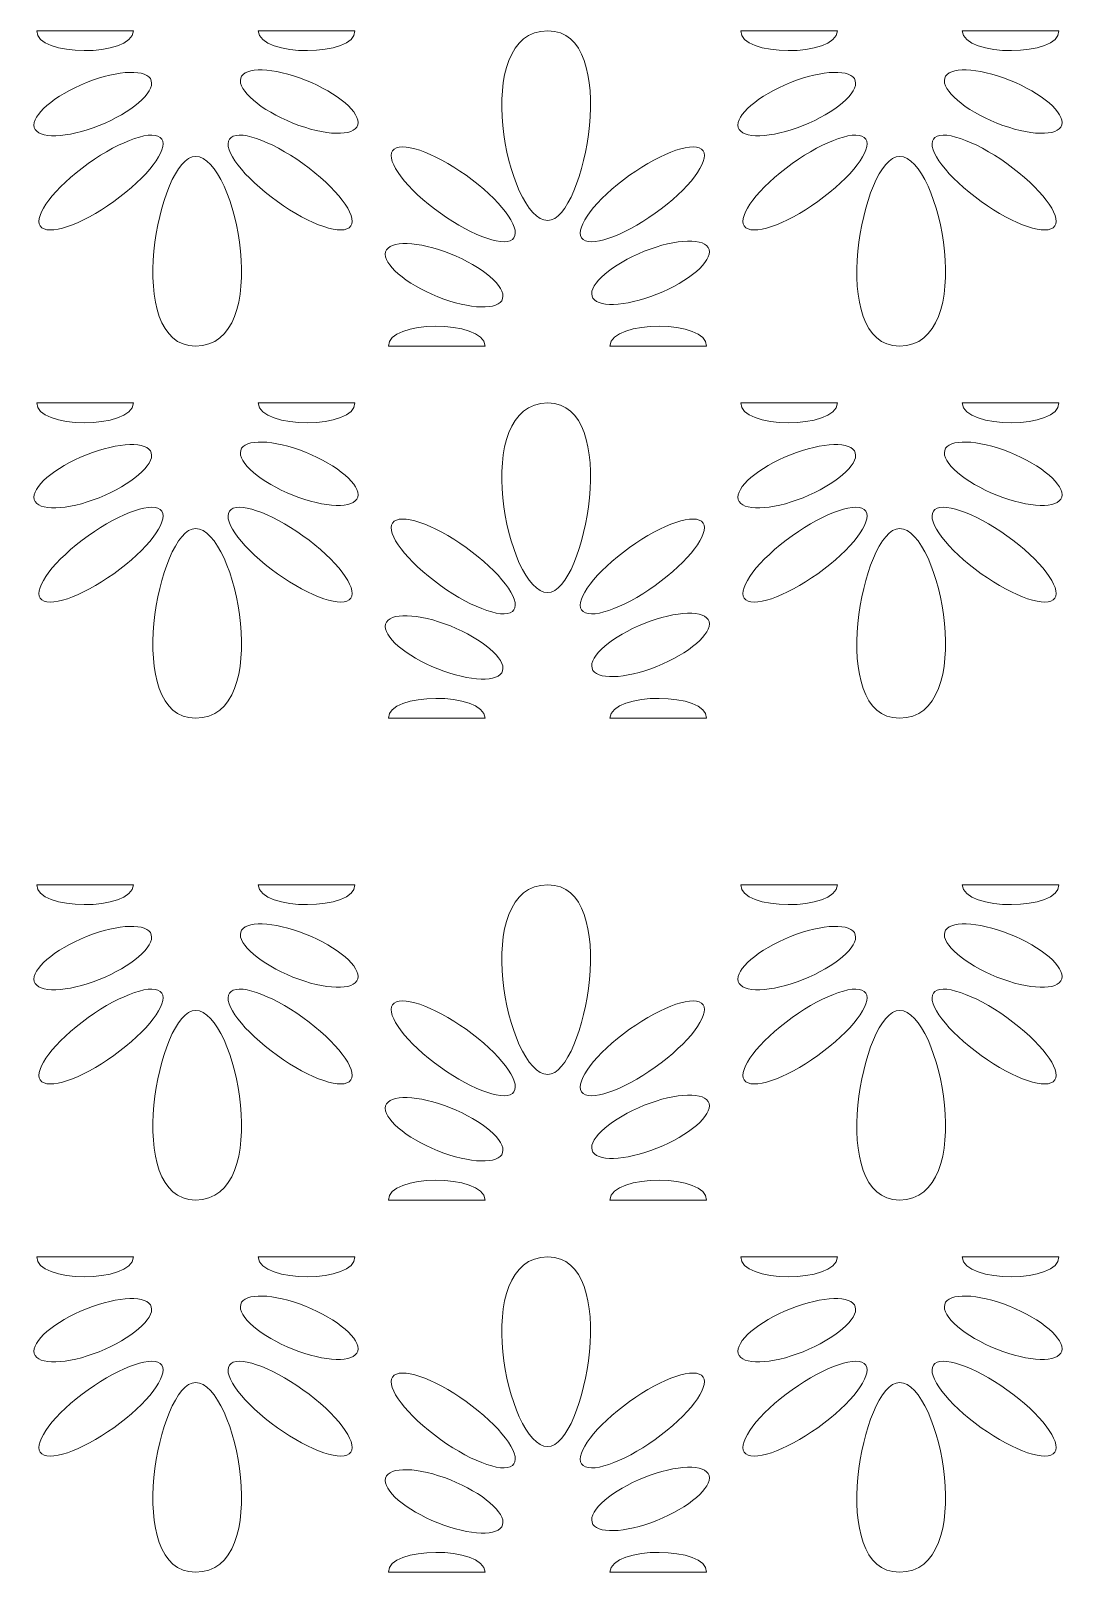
# Model space of a CAD drawing. Header units: centimetres. Extents: x -123 to 123, y -49 to 49.
# Drawn here: x -55.2 to 10.4, y -48.9 to 48.9 of the extents above; entities that cross this region are included whole.
import ezdxf

# ---------------------------------------------------------------- set-up
doc = ezdxf.new("R2010")
doc.units = ezdxf.units.CM
doc.header["$MEASUREMENT"] = 0
doc.layers.add('layer 1', color=7, linetype='Continuous')

msp = doc.modelspace()

# ---------------------------------------------------------------- linework, layer by layer
at = {"layer": 'layer 1', "color": 175, "lineweight": 9}
for points, knots in [([(-48.72076, 48.90033), (-48.81672, 47.18902), (-54.94423, 47.26418), (-54.85218, 48.90033), (-54.85218, 48.90033), (-54.85218, 48.90033), (-48.72076, 48.90033), (-48.72076, 48.90033)], [0, 0, 0, 0, 0.33333333, 0.33333333, 0.33333333, 0.33333333, 1, 1, 1, 1]), ([(-40.81424, 48.90033), (-40.71828, 47.18902), (-34.59077, 47.26418), (-34.68282, 48.90033), (-34.68282, 48.90033), (-34.68282, 48.90033), (-40.81424, 48.90033), (-40.81424, 48.90033)], [0, 0, 0, 0, 0.33333333, 0.33333333, 0.33333333, 0.33333333, 1, 1, 1, 1]), ([(-4.05139, 48.90033), (-4.14735, 47.18902), (-10.27486, 47.26418), (-10.18281, 48.90033), (-10.18281, 48.90033), (-10.18281, 48.90033), (-4.05139, 48.90033), (-4.05139, 48.90033)], [0, 0, 0, 0, 0.33333333, 0.33333333, 0.33333333, 0.33333333, 1, 1, 1, 1]), ([(3.85513, 48.90033), (3.95109, 47.18902), (10.0786, 47.26418), (9.98655, 48.90033), (9.98655, 48.90033), (9.98655, 48.90033), (3.85513, 48.90033), (3.85513, 48.90033)], [0, 0, 0, 0, 0.33333333, 0.33333333, 0.33333333, 0.33333333, 1, 1, 1, 1]), ([(-22.43282, 48.90032), (-17.76116, 48.90032), (-20.05899, 36.86578), (-22.43282, 36.86591), (-22.43282, 36.86591), (-25.05269, 36.86667), (-27.42117, 48.90032), (-22.43282, 48.90032)], [0, 0, 0, 0, 0.33333333, 0.33333333, 0.33333333, 0.33333333, 1, 1, 1, 1]), ([(-55.01733, 42.77137), (-55.23657, 43.52404), (-53.75191, 44.79755), (-51.70125, 45.61582), (-51.70125, 45.61582), (-49.65058, 46.4341), (-47.81046, 46.48728), (-47.59121, 45.73461), (-47.59121, 45.73461), (-47.37197, 44.98194), (-48.85662, 43.70843), (-50.90729, 42.89015), (-50.90729, 42.89015), (-52.95795, 42.07188), (-54.79808, 42.0187), (-55.01733, 42.77137)], [0, 0, 0, 0, 0.2, 0.2, 0.2, 0.2, 0.4, 0.4, 0.4, 0.4, 0.6, 0.6, 0.6, 0.6, 1, 1, 1, 1]), ([(-34.49204, 42.92927), (-34.27279, 43.68194), (-35.75745, 44.95545), (-37.80811, 45.77372), (-37.80811, 45.77372), (-39.85878, 46.592), (-41.6989, 46.64518), (-41.91815, 45.89251), (-41.91815, 45.89251), (-42.1374, 45.13983), (-40.65274, 43.86633), (-38.60207, 43.04805), (-38.60207, 43.04805), (-36.55141, 42.22978), (-34.71128, 42.17659), (-34.49204, 42.92927)], [0, 0, 0, 0, 0.2, 0.2, 0.2, 0.2, 0.4, 0.4, 0.4, 0.4, 0.6, 0.6, 0.6, 0.6, 1, 1, 1, 1]), ([(-10.34796, 42.77137), (-10.5672, 43.52404), (-9.08254, 44.79755), (-7.03188, 45.61582), (-7.03188, 45.61582), (-4.98121, 46.4341), (-3.14109, 46.48728), (-2.92184, 45.73461), (-2.92184, 45.73461), (-2.7026, 44.98194), (-4.18725, 43.70843), (-6.23792, 42.89015), (-6.23792, 42.89015), (-8.28858, 42.07188), (-10.12871, 42.0187), (-10.34796, 42.77137)], [0, 0, 0, 0, 0.2, 0.2, 0.2, 0.2, 0.4, 0.4, 0.4, 0.4, 0.6, 0.6, 0.6, 0.6, 1, 1, 1, 1]), ([(10.17733, 42.92927), (10.39658, 43.68194), (8.91192, 44.95545), (6.86126, 45.77372), (6.86126, 45.77372), (4.81059, 46.592), (2.97046, 46.64518), (2.75122, 45.89251), (2.75122, 45.89251), (2.53197, 45.13983), (4.01663, 43.86633), (6.0673, 43.04805), (6.0673, 43.04805), (8.11796, 42.22978), (9.95809, 42.17659), (10.17733, 42.92927)], [0, 0, 0, 0, 0.2, 0.2, 0.2, 0.2, 0.4, 0.4, 0.4, 0.4, 0.6, 0.6, 0.6, 0.6, 1, 1, 1, 1]), ([(-47.03339, 42.1382), (-46.37109, 41.6321), (-47.51278, 39.93915), (-49.58342, 38.35687), (-49.58342, 38.35687), (-51.65407, 36.7746), (-53.86956, 35.90218), (-54.53187, 36.40827), (-54.53187, 36.40827), (-55.19417, 36.91437), (-54.05248, 38.60733), (-51.98183, 40.1896), (-51.98183, 40.1896), (-49.91119, 41.77188), (-47.69569, 42.64429), (-47.03339, 42.1382)], [0, 0, 0, 0, 0.2, 0.2, 0.2, 0.2, 0.4, 0.4, 0.4, 0.4, 0.6, 0.6, 0.6, 0.6, 1, 1, 1, 1]), ([(-42.53371, 42.13821), (-41.87141, 42.6443), (-39.65591, 41.77189), (-37.58527, 40.18961), (-37.58527, 40.18961), (-35.51462, 38.60734), (-34.37293, 36.91438), (-35.03524, 36.40829), (-35.03524, 36.40829), (-35.69754, 35.90219), (-37.91303, 36.77461), (-39.98368, 38.35688), (-39.98368, 38.35688), (-42.05432, 39.93915), (-43.19601, 41.63211), (-42.53371, 42.13821)], [0, 0, 0, 0, 0.2, 0.2, 0.2, 0.2, 0.4, 0.4, 0.4, 0.4, 0.6, 0.6, 0.6, 0.6, 1, 1, 1, 1]), ([(-2.36402, 42.1382), (-1.70172, 41.6321), (-2.84341, 39.93915), (-4.91405, 38.35687), (-4.91405, 38.35687), (-6.9847, 36.7746), (-9.2002, 35.90218), (-9.8625, 36.40827), (-9.8625, 36.40827), (-10.5248, 36.91437), (-9.38311, 38.60733), (-7.31246, 40.1896), (-7.31246, 40.1896), (-5.24182, 41.77188), (-3.02632, 42.64429), (-2.36402, 42.1382)], [0, 0, 0, 0, 0.2, 0.2, 0.2, 0.2, 0.4, 0.4, 0.4, 0.4, 0.6, 0.6, 0.6, 0.6, 1, 1, 1, 1]), ([(2.13566, 42.13821), (2.79796, 42.6443), (5.01346, 41.77189), (7.0841, 40.18961), (7.0841, 40.18961), (9.15475, 38.60734), (10.29643, 36.91438), (9.63413, 36.40829), (9.63413, 36.40829), (8.97183, 35.90219), (6.75634, 36.77461), (4.68569, 38.35688), (4.68569, 38.35688), (2.61505, 39.93915), (1.47336, 41.63211), (2.13566, 42.13821)], [0, 0, 0, 0, 0.2, 0.2, 0.2, 0.2, 0.4, 0.4, 0.4, 0.4, 0.6, 0.6, 0.6, 0.6, 1, 1, 1, 1]), ([(-24.68266, 35.66246), (-25.34496, 35.15637), (-27.56045, 36.02879), (-29.6311, 37.61106), (-29.6311, 37.61106), (-31.70174, 39.19333), (-32.84343, 40.88629), (-32.18113, 41.39239), (-32.18113, 41.39239), (-31.51883, 41.89848), (-29.30334, 41.02607), (-27.23269, 39.44379), (-27.23269, 39.44379), (-25.16204, 37.86152), (-24.02036, 36.16856), (-24.68266, 35.66246)], [0, 0, 0, 0, 0.2, 0.2, 0.2, 0.2, 0.4, 0.4, 0.4, 0.4, 0.6, 0.6, 0.6, 0.6, 1, 1, 1, 1]), ([(-20.18298, 35.66247), (-20.84528, 36.16857), (-19.70359, 37.86153), (-17.63294, 39.4438), (-17.63294, 39.4438), (-15.5623, 41.02608), (-13.3468, 41.89849), (-12.6845, 41.3924), (-12.6845, 41.3924), (-12.0222, 40.8863), (-13.16389, 39.19334), (-15.23453, 37.61107), (-15.23453, 37.61107), (-17.30518, 36.02879), (-19.52067, 35.15638), (-20.18298, 35.66247)], [0, 0, 0, 0, 0.2, 0.2, 0.2, 0.2, 0.4, 0.4, 0.4, 0.4, 0.6, 0.6, 0.6, 0.6, 1, 1, 1, 1]), ([(-44.78355, 28.90035), (-49.4552, 28.90035), (-47.15738, 40.93489), (-44.78355, 40.93476), (-44.78355, 40.93476), (-42.16368, 40.934), (-39.79519, 28.90035), (-44.78355, 28.90035)], [0, 0, 0, 0, 0.33333333, 0.33333333, 0.33333333, 0.33333333, 1, 1, 1, 1]), ([(-0.11418, 28.90035), (-4.78583, 28.90035), (-2.48801, 40.93489), (-0.11418, 40.93476), (-0.11418, 40.93476), (2.50569, 40.934), (4.87417, 28.90035), (-0.11418, 28.90035)], [0, 0, 0, 0, 0.33333333, 0.33333333, 0.33333333, 0.33333333, 1, 1, 1, 1]), ([(-32.72433, 34.8714), (-32.94358, 34.11873), (-31.45892, 32.84523), (-29.40825, 32.02695), (-29.40825, 32.02695), (-27.35759, 31.20867), (-25.51746, 31.15549), (-25.29822, 31.90816), (-25.29822, 31.90816), (-25.07897, 32.66084), (-26.56363, 33.93434), (-28.61429, 34.75262), (-28.61429, 34.75262), (-30.66496, 35.5709), (-32.50508, 35.62408), (-32.72433, 34.8714)], [0, 0, 0, 0, 0.2, 0.2, 0.2, 0.2, 0.4, 0.4, 0.4, 0.4, 0.6, 0.6, 0.6, 0.6, 1, 1, 1, 1]), ([(-12.19904, 35.0293), (-11.97979, 34.27663), (-13.46445, 33.00312), (-15.51512, 32.18485), (-15.51512, 32.18485), (-17.56578, 31.36657), (-19.40591, 31.31339), (-19.62515, 32.06606), (-19.62515, 32.06606), (-19.8444, 32.81874), (-18.35974, 34.09224), (-16.30908, 34.91052), (-16.30908, 34.91052), (-14.25841, 35.72879), (-12.41829, 35.78197), (-12.19904, 35.0293)], [0, 0, 0, 0, 0.2, 0.2, 0.2, 0.2, 0.4, 0.4, 0.4, 0.4, 0.6, 0.6, 0.6, 0.6, 1, 1, 1, 1]), ([(-26.40213, 28.90034), (-26.49809, 30.61165), (-32.6256, 30.53649), (-32.53355, 28.90034), (-32.53355, 28.90034), (-32.53355, 28.90034), (-26.40213, 28.90034), (-26.40213, 28.90034)], [0, 0, 0, 0, 0.33333333, 0.33333333, 0.33333333, 0.33333333, 1, 1, 1, 1]), ([(-18.4956, 28.90034), (-18.39964, 30.61165), (-12.27214, 30.53649), (-12.36418, 28.90034), (-12.36418, 28.90034), (-12.36418, 28.90034), (-18.4956, 28.90034), (-18.4956, 28.90034)], [0, 0, 0, 0, 0.33333333, 0.33333333, 0.33333333, 0.33333333, 1, 1, 1, 1]), ([(-48.72076, 25.28635), (-48.81672, 23.57504), (-54.94423, 23.6502), (-54.85218, 25.28635), (-54.85218, 25.28635), (-54.85218, 25.28635), (-48.72076, 25.28635), (-48.72076, 25.28635)], [0, 0, 0, 0, 0.33333333, 0.33333333, 0.33333333, 0.33333333, 1, 1, 1, 1]), ([(-40.81424, 25.28635), (-40.71828, 23.57504), (-34.59077, 23.6502), (-34.68282, 25.28635), (-34.68282, 25.28635), (-34.68282, 25.28635), (-40.81424, 25.28635), (-40.81424, 25.28635)], [0, 0, 0, 0, 0.33333333, 0.33333333, 0.33333333, 0.33333333, 1, 1, 1, 1]), ([(-22.43282, 25.28634), (-17.76116, 25.28634), (-20.05899, 13.2518), (-22.43282, 13.25193), (-22.43282, 13.25193), (-25.05269, 13.25269), (-27.42117, 25.28634), (-22.43282, 25.28634)], [0, 0, 0, 0, 0.33333333, 0.33333333, 0.33333333, 0.33333333, 1, 1, 1, 1]), ([(-4.05139, 25.28635), (-4.14735, 23.57504), (-10.27486, 23.6502), (-10.18281, 25.28635), (-10.18281, 25.28635), (-10.18281, 25.28635), (-4.05139, 25.28635), (-4.05139, 25.28635)], [0, 0, 0, 0, 0.33333333, 0.33333333, 0.33333333, 0.33333333, 1, 1, 1, 1]), ([(3.85513, 25.28635), (3.95109, 23.57504), (10.0786, 23.6502), (9.98655, 25.28635), (9.98655, 25.28635), (9.98655, 25.28635), (3.85513, 25.28635), (3.85513, 25.28635)], [0, 0, 0, 0, 0.33333333, 0.33333333, 0.33333333, 0.33333333, 1, 1, 1, 1]), ([(-55.01733, 19.15739), (-55.23657, 19.91006), (-53.75191, 21.18357), (-51.70125, 22.00184), (-51.70125, 22.00184), (-49.65058, 22.82012), (-47.81046, 22.8733), (-47.59121, 22.12063), (-47.59121, 22.12063), (-47.37197, 21.36796), (-48.85662, 20.09445), (-50.90729, 19.27617), (-50.90729, 19.27617), (-52.95795, 18.4579), (-54.79808, 18.40472), (-55.01733, 19.15739)], [0, 0, 0, 0, 0.2, 0.2, 0.2, 0.2, 0.4, 0.4, 0.4, 0.4, 0.6, 0.6, 0.6, 0.6, 1, 1, 1, 1]), ([(-34.49204, 19.31529), (-34.27279, 20.06796), (-35.75745, 21.34147), (-37.80811, 22.15974), (-37.80811, 22.15974), (-39.85878, 22.97802), (-41.6989, 23.0312), (-41.91815, 22.27853), (-41.91815, 22.27853), (-42.1374, 21.52585), (-40.65274, 20.25235), (-38.60207, 19.43407), (-38.60207, 19.43407), (-36.55141, 18.6158), (-34.71128, 18.56261), (-34.49204, 19.31529)], [0, 0, 0, 0, 0.2, 0.2, 0.2, 0.2, 0.4, 0.4, 0.4, 0.4, 0.6, 0.6, 0.6, 0.6, 1, 1, 1, 1]), ([(-10.34796, 19.15739), (-10.5672, 19.91006), (-9.08254, 21.18357), (-7.03188, 22.00184), (-7.03188, 22.00184), (-4.98121, 22.82012), (-3.14109, 22.8733), (-2.92184, 22.12063), (-2.92184, 22.12063), (-2.7026, 21.36796), (-4.18725, 20.09445), (-6.23792, 19.27617), (-6.23792, 19.27617), (-8.28858, 18.4579), (-10.12871, 18.40472), (-10.34796, 19.15739)], [0, 0, 0, 0, 0.2, 0.2, 0.2, 0.2, 0.4, 0.4, 0.4, 0.4, 0.6, 0.6, 0.6, 0.6, 1, 1, 1, 1]), ([(10.17733, 19.31529), (10.39658, 20.06796), (8.91192, 21.34147), (6.86126, 22.15974), (6.86126, 22.15974), (4.81059, 22.97802), (2.97046, 23.0312), (2.75122, 22.27853), (2.75122, 22.27853), (2.53197, 21.52585), (4.01663, 20.25235), (6.0673, 19.43407), (6.0673, 19.43407), (8.11796, 18.6158), (9.95809, 18.56261), (10.17733, 19.31529)], [0, 0, 0, 0, 0.2, 0.2, 0.2, 0.2, 0.4, 0.4, 0.4, 0.4, 0.6, 0.6, 0.6, 0.6, 1, 1, 1, 1]), ([(-47.03339, 18.52422), (-46.37109, 18.01812), (-47.51278, 16.32517), (-49.58342, 14.74289), (-49.58342, 14.74289), (-51.65407, 13.16062), (-53.86956, 12.2882), (-54.53187, 12.79429), (-54.53187, 12.79429), (-55.19417, 13.30039), (-54.05248, 14.99335), (-51.98183, 16.57562), (-51.98183, 16.57562), (-49.91119, 18.1579), (-47.69569, 19.03031), (-47.03339, 18.52422)], [0, 0, 0, 0, 0.2, 0.2, 0.2, 0.2, 0.4, 0.4, 0.4, 0.4, 0.6, 0.6, 0.6, 0.6, 1, 1, 1, 1]), ([(-42.53371, 18.52423), (-41.87141, 19.03032), (-39.65591, 18.15791), (-37.58527, 16.57563), (-37.58527, 16.57563), (-35.51462, 14.99336), (-34.37293, 13.3004), (-35.03524, 12.79431), (-35.03524, 12.79431), (-35.69754, 12.28821), (-37.91303, 13.16063), (-39.98368, 14.7429), (-39.98368, 14.7429), (-42.05432, 16.32517), (-43.19601, 18.01813), (-42.53371, 18.52423)], [0, 0, 0, 0, 0.2, 0.2, 0.2, 0.2, 0.4, 0.4, 0.4, 0.4, 0.6, 0.6, 0.6, 0.6, 1, 1, 1, 1]), ([(-2.36402, 18.52422), (-1.70172, 18.01812), (-2.84341, 16.32517), (-4.91405, 14.74289), (-4.91405, 14.74289), (-6.9847, 13.16062), (-9.2002, 12.2882), (-9.8625, 12.79429), (-9.8625, 12.79429), (-10.5248, 13.30039), (-9.38311, 14.99335), (-7.31246, 16.57562), (-7.31246, 16.57562), (-5.24182, 18.1579), (-3.02632, 19.03031), (-2.36402, 18.52422)], [0, 0, 0, 0, 0.2, 0.2, 0.2, 0.2, 0.4, 0.4, 0.4, 0.4, 0.6, 0.6, 0.6, 0.6, 1, 1, 1, 1]), ([(2.13566, 18.52423), (2.79796, 19.03032), (5.01346, 18.15791), (7.0841, 16.57563), (7.0841, 16.57563), (9.15475, 14.99336), (10.29643, 13.3004), (9.63413, 12.79431), (9.63413, 12.79431), (8.97183, 12.28821), (6.75634, 13.16063), (4.68569, 14.7429), (4.68569, 14.7429), (2.61505, 16.32517), (1.47336, 18.01813), (2.13566, 18.52423)], [0, 0, 0, 0, 0.2, 0.2, 0.2, 0.2, 0.4, 0.4, 0.4, 0.4, 0.6, 0.6, 0.6, 0.6, 1, 1, 1, 1]), ([(-24.68266, 12.04848), (-25.34496, 11.54239), (-27.56045, 12.41481), (-29.6311, 13.99708), (-29.6311, 13.99708), (-31.70174, 15.57935), (-32.84343, 17.27231), (-32.18113, 17.77841), (-32.18113, 17.77841), (-31.51883, 18.2845), (-29.30334, 17.41209), (-27.23269, 15.82981), (-27.23269, 15.82981), (-25.16204, 14.24754), (-24.02036, 12.55458), (-24.68266, 12.04848)], [0, 0, 0, 0, 0.2, 0.2, 0.2, 0.2, 0.4, 0.4, 0.4, 0.4, 0.6, 0.6, 0.6, 0.6, 1, 1, 1, 1]), ([(-20.18298, 12.04849), (-20.84528, 12.55459), (-19.70359, 14.24755), (-17.63294, 15.82982), (-17.63294, 15.82982), (-15.5623, 17.4121), (-13.3468, 18.28451), (-12.6845, 17.77842), (-12.6845, 17.77842), (-12.0222, 17.27232), (-13.16389, 15.57936), (-15.23453, 13.99709), (-15.23453, 13.99709), (-17.30518, 12.41481), (-19.52067, 11.5424), (-20.18298, 12.04849)], [0, 0, 0, 0, 0.2, 0.2, 0.2, 0.2, 0.4, 0.4, 0.4, 0.4, 0.6, 0.6, 0.6, 0.6, 1, 1, 1, 1]), ([(-44.78355, 5.28637), (-49.4552, 5.28637), (-47.15738, 17.32091), (-44.78355, 17.32078), (-44.78355, 17.32078), (-42.16368, 17.32002), (-39.79519, 5.28637), (-44.78355, 5.28637)], [0, 0, 0, 0, 0.33333333, 0.33333333, 0.33333333, 0.33333333, 1, 1, 1, 1]), ([(-0.11418, 5.28637), (-4.78583, 5.28637), (-2.48801, 17.32091), (-0.11418, 17.32078), (-0.11418, 17.32078), (2.50569, 17.32002), (4.87417, 5.28637), (-0.11418, 5.28637)], [0, 0, 0, 0, 0.33333333, 0.33333333, 0.33333333, 0.33333333, 1, 1, 1, 1]), ([(-32.72433, 11.25742), (-32.94358, 10.50475), (-31.45892, 9.23125), (-29.40825, 8.41297), (-29.40825, 8.41297), (-27.35759, 7.59469), (-25.51746, 7.54151), (-25.29822, 8.29418), (-25.29822, 8.29418), (-25.07897, 9.04686), (-26.56363, 10.32036), (-28.61429, 11.13864), (-28.61429, 11.13864), (-30.66496, 11.95692), (-32.50508, 12.0101), (-32.72433, 11.25742)], [0, 0, 0, 0, 0.2, 0.2, 0.2, 0.2, 0.4, 0.4, 0.4, 0.4, 0.6, 0.6, 0.6, 0.6, 1, 1, 1, 1]), ([(-12.19904, 11.41532), (-11.97979, 10.66265), (-13.46445, 9.38914), (-15.51512, 8.57087), (-15.51512, 8.57087), (-17.56578, 7.75259), (-19.40591, 7.69941), (-19.62515, 8.45208), (-19.62515, 8.45208), (-19.8444, 9.20476), (-18.35974, 10.47826), (-16.30908, 11.29654), (-16.30908, 11.29654), (-14.25841, 12.11481), (-12.41829, 12.16799), (-12.19904, 11.41532)], [0, 0, 0, 0, 0.2, 0.2, 0.2, 0.2, 0.4, 0.4, 0.4, 0.4, 0.6, 0.6, 0.6, 0.6, 1, 1, 1, 1]), ([(-26.40213, 5.28636), (-26.49809, 6.99767), (-32.6256, 6.92251), (-32.53355, 5.28636), (-32.53355, 5.28636), (-32.53355, 5.28636), (-26.40213, 5.28636), (-26.40213, 5.28636)], [0, 0, 0, 0, 0.33333333, 0.33333333, 0.33333333, 0.33333333, 1, 1, 1, 1]), ([(-18.4956, 5.28636), (-18.39964, 6.99767), (-12.27214, 6.92251), (-12.36418, 5.28636), (-12.36418, 5.28636), (-12.36418, 5.28636), (-18.4956, 5.28636), (-18.4956, 5.28636)], [0, 0, 0, 0, 0.33333333, 0.33333333, 0.33333333, 0.33333333, 1, 1, 1, 1])]:
    msp.add_open_spline(points, degree=3, knots=knots, dxfattribs=at)
at = {"layer": 'layer 1', "color": 240, "lineweight": 9}
for points, knots in [([(-48.72076, -5.28636), (-48.81672, -6.99767), (-54.94423, -6.92251), (-54.85218, -5.28636), (-54.85218, -5.28636), (-54.85218, -5.28636), (-48.72076, -5.28636), (-48.72076, -5.28636)], [0, 0, 0, 0, 0.33333333, 0.33333333, 0.33333333, 0.33333333, 1, 1, 1, 1]), ([(-40.81424, -5.28636), (-40.71828, -6.99767), (-34.59077, -6.92251), (-34.68282, -5.28636), (-34.68282, -5.28636), (-34.68282, -5.28636), (-40.81424, -5.28636), (-40.81424, -5.28636)], [0, 0, 0, 0, 0.33333333, 0.33333333, 0.33333333, 0.33333333, 1, 1, 1, 1]), ([(-22.43282, -5.28637), (-17.76116, -5.28637), (-20.05899, -17.32091), (-22.43282, -17.32078), (-22.43282, -17.32078), (-25.05269, -17.32002), (-27.42117, -5.28637), (-22.43282, -5.28637)], [0, 0, 0, 0, 0.33333333, 0.33333333, 0.33333333, 0.33333333, 1, 1, 1, 1]), ([(-4.05139, -5.28636), (-4.14735, -6.99767), (-10.27486, -6.92251), (-10.18281, -5.28636), (-10.18281, -5.28636), (-10.18281, -5.28636), (-4.05139, -5.28636), (-4.05139, -5.28636)], [0, 0, 0, 0, 0.33333333, 0.33333333, 0.33333333, 0.33333333, 1, 1, 1, 1]), ([(3.85513, -5.28636), (3.95109, -6.99767), (10.0786, -6.92251), (9.98655, -5.28636), (9.98655, -5.28636), (9.98655, -5.28636), (3.85513, -5.28636), (3.85513, -5.28636)], [0, 0, 0, 0, 0.33333333, 0.33333333, 0.33333333, 0.33333333, 1, 1, 1, 1]), ([(-55.01733, -11.41532), (-55.23657, -10.66265), (-53.75191, -9.38914), (-51.70125, -8.57087), (-51.70125, -8.57087), (-49.65058, -7.75259), (-47.81046, -7.69941), (-47.59121, -8.45208), (-47.59121, -8.45208), (-47.37197, -9.20475), (-48.85662, -10.47826), (-50.90729, -11.29654), (-50.90729, -11.29654), (-52.95795, -12.11481), (-54.79808, -12.16799), (-55.01733, -11.41532)], [0, 0, 0, 0, 0.2, 0.2, 0.2, 0.2, 0.4, 0.4, 0.4, 0.4, 0.6, 0.6, 0.6, 0.6, 1, 1, 1, 1]), ([(-34.49204, -11.25742), (-34.27279, -10.50475), (-35.75745, -9.23124), (-37.80811, -8.41297), (-37.80811, -8.41297), (-39.85878, -7.59469), (-41.6989, -7.54151), (-41.91815, -8.29418), (-41.91815, -8.29418), (-42.1374, -9.04686), (-40.65274, -10.32036), (-38.60207, -11.13864), (-38.60207, -11.13864), (-36.55141, -11.95691), (-34.71128, -12.0101), (-34.49204, -11.25742)], [0, 0, 0, 0, 0.2, 0.2, 0.2, 0.2, 0.4, 0.4, 0.4, 0.4, 0.6, 0.6, 0.6, 0.6, 1, 1, 1, 1]), ([(-10.34796, -11.41532), (-10.5672, -10.66265), (-9.08254, -9.38914), (-7.03188, -8.57087), (-7.03188, -8.57087), (-4.98121, -7.75259), (-3.14109, -7.69941), (-2.92184, -8.45208), (-2.92184, -8.45208), (-2.7026, -9.20475), (-4.18725, -10.47826), (-6.23792, -11.29654), (-6.23792, -11.29654), (-8.28858, -12.11481), (-10.12871, -12.16799), (-10.34796, -11.41532)], [0, 0, 0, 0, 0.2, 0.2, 0.2, 0.2, 0.4, 0.4, 0.4, 0.4, 0.6, 0.6, 0.6, 0.6, 1, 1, 1, 1]), ([(10.17733, -11.25742), (10.39658, -10.50475), (8.91192, -9.23124), (6.86126, -8.41297), (6.86126, -8.41297), (4.81059, -7.59469), (2.97046, -7.54151), (2.75122, -8.29418), (2.75122, -8.29418), (2.53197, -9.04686), (4.01663, -10.32036), (6.0673, -11.13864), (6.0673, -11.13864), (8.11796, -11.95691), (9.95809, -12.0101), (10.17733, -11.25742)], [0, 0, 0, 0, 0.2, 0.2, 0.2, 0.2, 0.4, 0.4, 0.4, 0.4, 0.6, 0.6, 0.6, 0.6, 1, 1, 1, 1]), ([(-47.03339, -12.04849), (-46.37109, -12.55459), (-47.51278, -14.24754), (-49.58342, -15.82982), (-49.58342, -15.82982), (-51.65407, -17.41209), (-53.86956, -18.28451), (-54.53187, -17.77842), (-54.53187, -17.77842), (-55.19417, -17.27232), (-54.05248, -15.57936), (-51.98183, -13.99709), (-51.98183, -13.99709), (-49.91119, -12.41481), (-47.69569, -11.5424), (-47.03339, -12.04849)], [0, 0, 0, 0, 0.2, 0.2, 0.2, 0.2, 0.4, 0.4, 0.4, 0.4, 0.6, 0.6, 0.6, 0.6, 1, 1, 1, 1]), ([(-42.53371, -12.04848), (-41.87141, -11.54239), (-39.65591, -12.4148), (-37.58527, -13.99708), (-37.58527, -13.99708), (-35.51462, -15.57935), (-34.37293, -17.27231), (-35.03524, -17.7784), (-35.03524, -17.7784), (-35.69754, -18.2845), (-37.91303, -17.41208), (-39.98368, -15.82981), (-39.98368, -15.82981), (-42.05432, -14.24754), (-43.19601, -12.55458), (-42.53371, -12.04848)], [0, 0, 0, 0, 0.2, 0.2, 0.2, 0.2, 0.4, 0.4, 0.4, 0.4, 0.6, 0.6, 0.6, 0.6, 1, 1, 1, 1]), ([(-2.36402, -12.04849), (-1.70172, -12.55459), (-2.84341, -14.24754), (-4.91405, -15.82982), (-4.91405, -15.82982), (-6.9847, -17.41209), (-9.2002, -18.28451), (-9.8625, -17.77842), (-9.8625, -17.77842), (-10.5248, -17.27232), (-9.38311, -15.57936), (-7.31246, -13.99709), (-7.31246, -13.99709), (-5.24182, -12.41481), (-3.02632, -11.5424), (-2.36402, -12.04849)], [0, 0, 0, 0, 0.2, 0.2, 0.2, 0.2, 0.4, 0.4, 0.4, 0.4, 0.6, 0.6, 0.6, 0.6, 1, 1, 1, 1]), ([(2.13566, -12.04848), (2.79796, -11.54239), (5.01346, -12.4148), (7.0841, -13.99708), (7.0841, -13.99708), (9.15475, -15.57935), (10.29643, -17.27231), (9.63413, -17.7784), (9.63413, -17.7784), (8.97183, -18.2845), (6.75634, -17.41208), (4.68569, -15.82981), (4.68569, -15.82981), (2.61505, -14.24754), (1.47336, -12.55458), (2.13566, -12.04848)], [0, 0, 0, 0, 0.2, 0.2, 0.2, 0.2, 0.4, 0.4, 0.4, 0.4, 0.6, 0.6, 0.6, 0.6, 1, 1, 1, 1]), ([(-24.68266, -18.52423), (-25.34496, -19.03032), (-27.56045, -18.1579), (-29.6311, -16.57563), (-29.6311, -16.57563), (-31.70174, -14.99336), (-32.84343, -13.3004), (-32.18113, -12.7943), (-32.18113, -12.7943), (-31.51883, -12.28821), (-29.30334, -13.16062), (-27.23269, -14.7429), (-27.23269, -14.7429), (-25.16204, -16.32517), (-24.02036, -18.01813), (-24.68266, -18.52423)], [0, 0, 0, 0, 0.2, 0.2, 0.2, 0.2, 0.4, 0.4, 0.4, 0.4, 0.6, 0.6, 0.6, 0.6, 1, 1, 1, 1]), ([(-20.18298, -18.52422), (-20.84528, -18.01812), (-19.70359, -16.32516), (-17.63294, -14.74289), (-17.63294, -14.74289), (-15.5623, -13.16061), (-13.3468, -12.2882), (-12.6845, -12.79429), (-12.6845, -12.79429), (-12.0222, -13.30039), (-13.16389, -14.99335), (-15.23453, -16.57562), (-15.23453, -16.57562), (-17.30518, -18.1579), (-19.52067, -19.03031), (-20.18298, -18.52422)], [0, 0, 0, 0, 0.2, 0.2, 0.2, 0.2, 0.4, 0.4, 0.4, 0.4, 0.6, 0.6, 0.6, 0.6, 1, 1, 1, 1]), ([(-44.78355, -25.28634), (-49.4552, -25.28634), (-47.15738, -13.2518), (-44.78355, -13.25193), (-44.78355, -13.25193), (-42.16368, -13.25269), (-39.79519, -25.28634), (-44.78355, -25.28634)], [0, 0, 0, 0, 0.33333333, 0.33333333, 0.33333333, 0.33333333, 1, 1, 1, 1]), ([(-0.11418, -25.28634), (-4.78583, -25.28634), (-2.48801, -13.2518), (-0.11418, -13.25193), (-0.11418, -13.25193), (2.50569, -13.25269), (4.87417, -25.28634), (-0.11418, -25.28634)], [0, 0, 0, 0, 0.33333333, 0.33333333, 0.33333333, 0.33333333, 1, 1, 1, 1]), ([(-32.72433, -19.31529), (-32.94358, -20.06796), (-31.45892, -21.34146), (-29.40825, -22.15974), (-29.40825, -22.15974), (-27.35759, -22.97802), (-25.51746, -23.0312), (-25.29822, -22.27853), (-25.29822, -22.27853), (-25.07897, -21.52585), (-26.56363, -20.25235), (-28.61429, -19.43407), (-28.61429, -19.43407), (-30.66496, -18.61579), (-32.50508, -18.56261), (-32.72433, -19.31529)], [0, 0, 0, 0, 0.2, 0.2, 0.2, 0.2, 0.4, 0.4, 0.4, 0.4, 0.6, 0.6, 0.6, 0.6, 1, 1, 1, 1]), ([(-12.19904, -19.15739), (-11.97979, -19.91006), (-13.46445, -21.18357), (-15.51512, -22.00184), (-15.51512, -22.00184), (-17.56578, -22.82012), (-19.40591, -22.8733), (-19.62515, -22.12063), (-19.62515, -22.12063), (-19.8444, -21.36795), (-18.35974, -20.09445), (-16.30908, -19.27617), (-16.30908, -19.27617), (-14.25841, -18.4579), (-12.41829, -18.40472), (-12.19904, -19.15739)], [0, 0, 0, 0, 0.2, 0.2, 0.2, 0.2, 0.4, 0.4, 0.4, 0.4, 0.6, 0.6, 0.6, 0.6, 1, 1, 1, 1]), ([(-26.40213, -25.28635), (-26.49809, -23.57504), (-32.6256, -23.6502), (-32.53355, -25.28635), (-32.53355, -25.28635), (-32.53355, -25.28635), (-26.40213, -25.28635), (-26.40213, -25.28635)], [0, 0, 0, 0, 0.33333333, 0.33333333, 0.33333333, 0.33333333, 1, 1, 1, 1]), ([(-18.4956, -25.28635), (-18.39964, -23.57504), (-12.27214, -23.6502), (-12.36418, -25.28635), (-12.36418, -25.28635), (-12.36418, -25.28635), (-18.4956, -25.28635), (-18.4956, -25.28635)], [0, 0, 0, 0, 0.33333333, 0.33333333, 0.33333333, 0.33333333, 1, 1, 1, 1]), ([(-48.72076, -28.90034), (-48.81672, -30.61165), (-54.94423, -30.53649), (-54.85218, -28.90034), (-54.85218, -28.90034), (-54.85218, -28.90034), (-48.72076, -28.90034), (-48.72076, -28.90034)], [0, 0, 0, 0, 0.33333333, 0.33333333, 0.33333333, 0.33333333, 1, 1, 1, 1]), ([(-40.81424, -28.90034), (-40.71828, -30.61165), (-34.59077, -30.53649), (-34.68282, -28.90034), (-34.68282, -28.90034), (-34.68282, -28.90034), (-40.81424, -28.90034), (-40.81424, -28.90034)], [0, 0, 0, 0, 0.33333333, 0.33333333, 0.33333333, 0.33333333, 1, 1, 1, 1]), ([(-22.43282, -28.90035), (-17.76116, -28.90035), (-20.05899, -40.93489), (-22.43282, -40.93476), (-22.43282, -40.93476), (-25.05269, -40.934), (-27.42117, -28.90035), (-22.43282, -28.90035)], [0, 0, 0, 0, 0.33333333, 0.33333333, 0.33333333, 0.33333333, 1, 1, 1, 1]), ([(-4.05139, -28.90034), (-4.14735, -30.61165), (-10.27486, -30.53649), (-10.18281, -28.90034), (-10.18281, -28.90034), (-10.18281, -28.90034), (-4.05139, -28.90034), (-4.05139, -28.90034)], [0, 0, 0, 0, 0.33333333, 0.33333333, 0.33333333, 0.33333333, 1, 1, 1, 1]), ([(3.85513, -28.90034), (3.95109, -30.61165), (10.0786, -30.53649), (9.98655, -28.90034), (9.98655, -28.90034), (9.98655, -28.90034), (3.85513, -28.90034), (3.85513, -28.90034)], [0, 0, 0, 0, 0.33333333, 0.33333333, 0.33333333, 0.33333333, 1, 1, 1, 1]), ([(-34.49204, -34.8714), (-34.27279, -34.11873), (-35.75745, -32.84522), (-37.80811, -32.02695), (-37.80811, -32.02695), (-39.85878, -31.20867), (-41.6989, -31.15549), (-41.91815, -31.90816), (-41.91815, -31.90816), (-42.1374, -32.66084), (-40.65274, -33.93434), (-38.60207, -34.75262), (-38.60207, -34.75262), (-36.55141, -35.57089), (-34.71128, -35.62408), (-34.49204, -34.8714)], [0, 0, 0, 0, 0.2, 0.2, 0.2, 0.2, 0.4, 0.4, 0.4, 0.4, 0.6, 0.6, 0.6, 0.6, 1, 1, 1, 1]), ([(10.17733, -34.8714), (10.39658, -34.11873), (8.91192, -32.84522), (6.86126, -32.02695), (6.86126, -32.02695), (4.81059, -31.20867), (2.97046, -31.15549), (2.75122, -31.90816), (2.75122, -31.90816), (2.53197, -32.66084), (4.01663, -33.93434), (6.0673, -34.75262), (6.0673, -34.75262), (8.11796, -35.57089), (9.95809, -35.62408), (10.17733, -34.8714)], [0, 0, 0, 0, 0.2, 0.2, 0.2, 0.2, 0.4, 0.4, 0.4, 0.4, 0.6, 0.6, 0.6, 0.6, 1, 1, 1, 1]), ([(-55.01733, -35.0293), (-55.23657, -34.27663), (-53.75191, -33.00312), (-51.70125, -32.18485), (-51.70125, -32.18485), (-49.65058, -31.36657), (-47.81046, -31.31339), (-47.59121, -32.06606), (-47.59121, -32.06606), (-47.37197, -32.81873), (-48.85662, -34.09224), (-50.90729, -34.91052), (-50.90729, -34.91052), (-52.95795, -35.72879), (-54.79808, -35.78197), (-55.01733, -35.0293)], [0, 0, 0, 0, 0.2, 0.2, 0.2, 0.2, 0.4, 0.4, 0.4, 0.4, 0.6, 0.6, 0.6, 0.6, 1, 1, 1, 1]), ([(-10.34796, -35.0293), (-10.5672, -34.27663), (-9.08254, -33.00312), (-7.03188, -32.18485), (-7.03188, -32.18485), (-4.98121, -31.36657), (-3.14109, -31.31339), (-2.92184, -32.06606), (-2.92184, -32.06606), (-2.7026, -32.81873), (-4.18725, -34.09224), (-6.23792, -34.91052), (-6.23792, -34.91052), (-8.28858, -35.72879), (-10.12871, -35.78197), (-10.34796, -35.0293)], [0, 0, 0, 0, 0.2, 0.2, 0.2, 0.2, 0.4, 0.4, 0.4, 0.4, 0.6, 0.6, 0.6, 0.6, 1, 1, 1, 1]), ([(-47.03339, -35.66247), (-46.37109, -36.16857), (-47.51278, -37.86152), (-49.58342, -39.4438), (-49.58342, -39.4438), (-51.65407, -41.02607), (-53.86956, -41.89849), (-54.53187, -41.3924), (-54.53187, -41.3924), (-55.19417, -40.8863), (-54.05248, -39.19334), (-51.98183, -37.61107), (-51.98183, -37.61107), (-49.91119, -36.02879), (-47.69569, -35.15638), (-47.03339, -35.66247)], [0, 0, 0, 0, 0.2, 0.2, 0.2, 0.2, 0.4, 0.4, 0.4, 0.4, 0.6, 0.6, 0.6, 0.6, 1, 1, 1, 1]), ([(-42.53371, -35.66246), (-41.87141, -35.15637), (-39.65591, -36.02878), (-37.58527, -37.61106), (-37.58527, -37.61106), (-35.51462, -39.19333), (-34.37293, -40.88629), (-35.03524, -41.39238), (-35.03524, -41.39238), (-35.69754, -41.89848), (-37.91303, -41.02606), (-39.98368, -39.44379), (-39.98368, -39.44379), (-42.05432, -37.86152), (-43.19601, -36.16856), (-42.53371, -35.66246)], [0, 0, 0, 0, 0.2, 0.2, 0.2, 0.2, 0.4, 0.4, 0.4, 0.4, 0.6, 0.6, 0.6, 0.6, 1, 1, 1, 1]), ([(-2.36402, -35.66247), (-1.70172, -36.16857), (-2.84341, -37.86152), (-4.91405, -39.4438), (-4.91405, -39.4438), (-6.9847, -41.02607), (-9.2002, -41.89849), (-9.8625, -41.3924), (-9.8625, -41.3924), (-10.5248, -40.8863), (-9.38311, -39.19334), (-7.31246, -37.61107), (-7.31246, -37.61107), (-5.24182, -36.02879), (-3.02632, -35.15638), (-2.36402, -35.66247)], [0, 0, 0, 0, 0.2, 0.2, 0.2, 0.2, 0.4, 0.4, 0.4, 0.4, 0.6, 0.6, 0.6, 0.6, 1, 1, 1, 1]), ([(2.13566, -35.66246), (2.79796, -35.15637), (5.01346, -36.02878), (7.0841, -37.61106), (7.0841, -37.61106), (9.15475, -39.19333), (10.29643, -40.88629), (9.63413, -41.39238), (9.63413, -41.39238), (8.97183, -41.89848), (6.75634, -41.02606), (4.68569, -39.44379), (4.68569, -39.44379), (2.61505, -37.86152), (1.47336, -36.16856), (2.13566, -35.66246)], [0, 0, 0, 0, 0.2, 0.2, 0.2, 0.2, 0.4, 0.4, 0.4, 0.4, 0.6, 0.6, 0.6, 0.6, 1, 1, 1, 1]), ([(-24.68266, -42.13821), (-25.34496, -42.6443), (-27.56045, -41.77188), (-29.6311, -40.18961), (-29.6311, -40.18961), (-31.70174, -38.60734), (-32.84343, -36.91438), (-32.18113, -36.40828), (-32.18113, -36.40828), (-31.51883, -35.90219), (-29.30334, -36.7746), (-27.23269, -38.35688), (-27.23269, -38.35688), (-25.16204, -39.93915), (-24.02036, -41.63211), (-24.68266, -42.13821)], [0, 0, 0, 0, 0.2, 0.2, 0.2, 0.2, 0.4, 0.4, 0.4, 0.4, 0.6, 0.6, 0.6, 0.6, 1, 1, 1, 1]), ([(-20.18298, -42.1382), (-20.84528, -41.6321), (-19.70359, -39.93914), (-17.63294, -38.35687), (-17.63294, -38.35687), (-15.5623, -36.77459), (-13.3468, -35.90218), (-12.6845, -36.40827), (-12.6845, -36.40827), (-12.0222, -36.91437), (-13.16389, -38.60733), (-15.23453, -40.1896), (-15.23453, -40.1896), (-17.30518, -41.77188), (-19.52067, -42.64429), (-20.18298, -42.1382)], [0, 0, 0, 0, 0.2, 0.2, 0.2, 0.2, 0.4, 0.4, 0.4, 0.4, 0.6, 0.6, 0.6, 0.6, 1, 1, 1, 1]), ([(-44.78355, -48.90032), (-49.4552, -48.90032), (-47.15738, -36.86578), (-44.78355, -36.86591), (-44.78355, -36.86591), (-42.16368, -36.86667), (-39.79519, -48.90032), (-44.78355, -48.90032)], [0, 0, 0, 0, 0.33333333, 0.33333333, 0.33333333, 0.33333333, 1, 1, 1, 1]), ([(-0.11418, -48.90032), (-4.78583, -48.90032), (-2.48801, -36.86578), (-0.11418, -36.86591), (-0.11418, -36.86591), (2.50569, -36.86667), (4.87417, -48.90032), (-0.11418, -48.90032)], [0, 0, 0, 0, 0.33333333, 0.33333333, 0.33333333, 0.33333333, 1, 1, 1, 1]), ([(-12.19904, -42.77137), (-11.97979, -43.52404), (-13.46445, -44.79755), (-15.51512, -45.61582), (-15.51512, -45.61582), (-17.56578, -46.4341), (-19.40591, -46.48728), (-19.62515, -45.73461), (-19.62515, -45.73461), (-19.8444, -44.98193), (-18.35974, -43.70843), (-16.30908, -42.89015), (-16.30908, -42.89015), (-14.25841, -42.07188), (-12.41829, -42.0187), (-12.19904, -42.77137)], [0, 0, 0, 0, 0.2, 0.2, 0.2, 0.2, 0.4, 0.4, 0.4, 0.4, 0.6, 0.6, 0.6, 0.6, 1, 1, 1, 1]), ([(-32.72433, -42.92927), (-32.94358, -43.68194), (-31.45892, -44.95544), (-29.40825, -45.77372), (-29.40825, -45.77372), (-27.35759, -46.592), (-25.51746, -46.64518), (-25.29822, -45.89251), (-25.29822, -45.89251), (-25.07897, -45.13983), (-26.56363, -43.86633), (-28.61429, -43.04805), (-28.61429, -43.04805), (-30.66496, -42.22977), (-32.50508, -42.17659), (-32.72433, -42.92927)], [0, 0, 0, 0, 0.2, 0.2, 0.2, 0.2, 0.4, 0.4, 0.4, 0.4, 0.6, 0.6, 0.6, 0.6, 1, 1, 1, 1]), ([(-26.40213, -48.90033), (-26.49809, -47.18902), (-32.6256, -47.26418), (-32.53355, -48.90033), (-32.53355, -48.90033), (-32.53355, -48.90033), (-26.40213, -48.90033), (-26.40213, -48.90033)], [0, 0, 0, 0, 0.33333333, 0.33333333, 0.33333333, 0.33333333, 1, 1, 1, 1]), ([(-18.4956, -48.90033), (-18.39964, -47.18902), (-12.27214, -47.26418), (-12.36418, -48.90033), (-12.36418, -48.90033), (-12.36418, -48.90033), (-18.4956, -48.90033), (-18.4956, -48.90033)], [0, 0, 0, 0, 0.33333333, 0.33333333, 0.33333333, 0.33333333, 1, 1, 1, 1])]:
    msp.add_open_spline(points, degree=3, knots=knots, dxfattribs=at)

doc.saveas('drawing.dxf')
